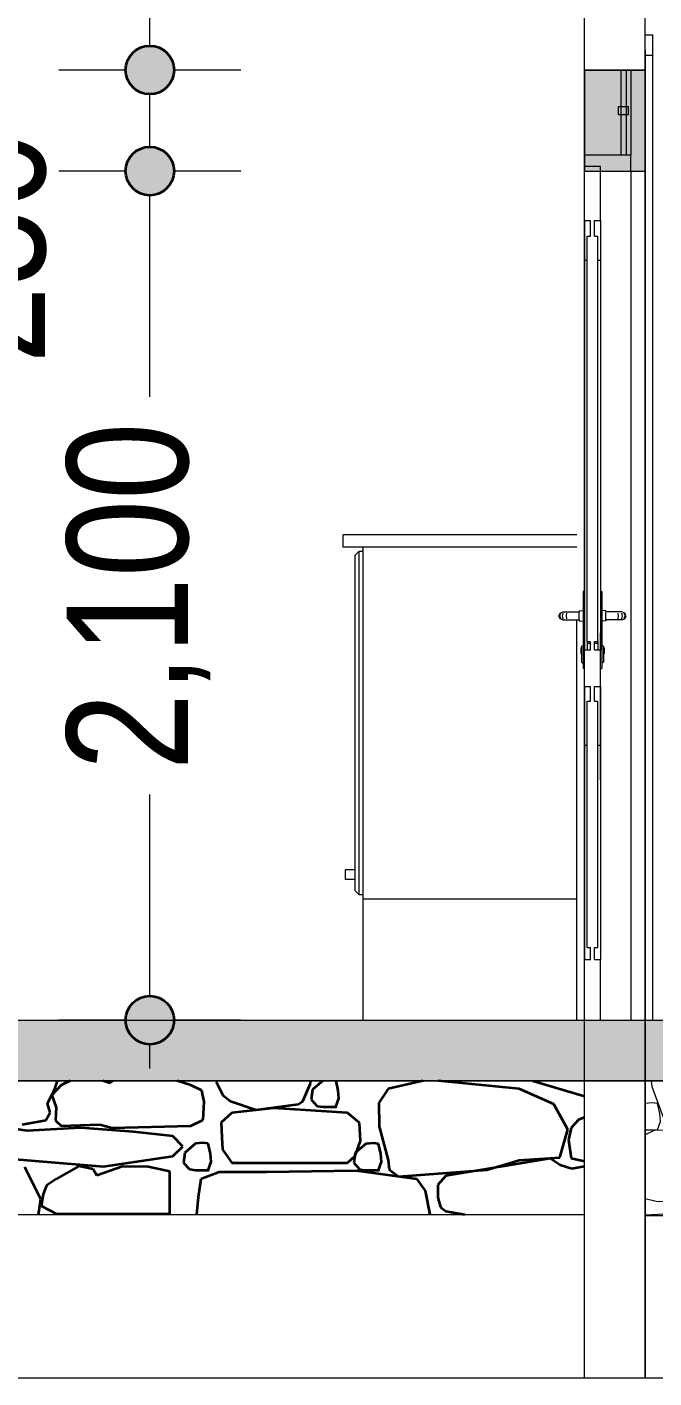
# Model space of a CAD drawing. Header units: millimetres. Extents: x 102766 to 172228, y -127504 to -81044.
# Drawn here: x 131386 to 132937, y -118985 to -115643 of the extents above; entities that cross this region are included whole.
import ezdxf

# ---------------------------------------------------------------- set-up
doc = ezdxf.new("R2010")
doc.units = ezdxf.units.MM
doc.header["$MEASUREMENT"] = 0
for name, color, linetype, lineweight in [('2D Drafting - General_Pen_No__1', 7, 'Continuous', 13), ('2D Drafting - General_Pen_No__19', 255, 'Continuous', 0), ('2D Drafting - General_Pen_No__21', 7, 'Continuous', 35), ('Dimensioning - General_Pen_No__1', 7, 'Continuous', 13), ('Dimensioning - General_Pen_No__27', 7, 'Continuous', 35), ('Interior - Furniture _Pen_No__1', 7, 'Continuous', 13), ('Structural - Bearing_Pen_No__1', 7, 'Continuous', 13)]:
    doc.layers.add(name, color=color, linetype=linetype, lineweight=lineweight)
doc.layers.add('2D Drafting - General_Pen_No__105', color=7, linetype='Continuous', lineweight=13, true_color=0xcae6ff)
doc.layers.add('2D Drafting - General_Pen_No__82', color=7, linetype='Continuous', lineweight=20, true_color=0xaaaaaa)
doc.layers.add('Dimensioning - General', color=7, linetype='Continuous')
doc.styles.add('GENERATED_STYLE_1', font='ARIALN.TTF')
doc.linetypes.add('Break', pattern='A,0,[1,chri1.Shx,S=15.679026,R=0,X=0,Y=0],-1975.557214,0', length=1975.557214)
doc.dimstyles.new('GENERATED_STYLE__3', dxfattribs={"dimtxt": 300, "dimasz": 228, "dimexe": 0.18, "dimexo": 0, "dimgap": 0.09, "dimtad": 0, "dimdec": 0, "dimzin": 0, "dimdsep": 46, "dimtxsty": 'GENERATED_STYLE_1', "dimblk": 'ARROWHEAD_11', "dimblk1": 'ARROWHEAD_11', "dimblk2": 'ARROWHEAD_11', "dimcen": 0.09, "dimclrd": 7, "dimclre": 7, "dimclrt": 7, "dimadec": 0, "dimazin": 0, "dimtfac": 1, "dimtdec": 4, "dimtmove": 0, "dimatfit": 3, "dimfxl": 0, "dimtolj": 1, "dimtzin": 0, "dimarcsym": 0})

# ---------------------------------------------------------------- blocks, each defined once
blk = doc.blocks.new('*X26')
at = {"layer": '2D Drafting - General_Pen_No__1', "linetype": 'Continuous'}
for p, q in [((132930, -118249.5), (132932.1, -118263.9)), ((133276.7, -118283), (133277.2, -118249.5)), ((133303.2, -118249.5), (133303.7, -118255.2)), ((133613.2, -118269.3), (133621, -118249.5)), ((133631, -118249.5), (133619.1, -118300.8)), ((133855, -118269), (133861, -118249.5)), ((133892.5, -118249.5), (133870, -118260.7)), ((132932.1, -118263.9), (132962.4, -118345.8)), ((133230.9, -118352.6), (133276.7, -118283)), ((133303.7, -118255.2), (133341.2, -118269.3)), ((133341.2, -118269.3), (133496.8, -118256)), ((133496.8, -118256), (133613.2, -118269.3)), ((133836.9, -118305.6), (133855, -118269)), ((133870, -118260.7), (133847.5, -118285.2)), ((133847.5, -118285.2), (133858.1, -118315.4)), ((132932.8, -118304), (132914.9, -118305.6)), ((132946.1, -118305.6), (132932.8, -118304)), ((132951.9, -118330.7), (132946.1, -118305.6)), ((133289.9, -118309.4), (133269.8, -118329.1)), ((133307.1, -118307.5), (133289.9, -118309.4)), ((133390.9, -118288.2), (133307.1, -118307.5)), ((133532.9, -118290.7), (133390.9, -118288.2)), ((133600.7, -118307.5), (133532.9, -118290.7)), ((133605.3, -118355.4), (133600.7, -118307.5)), ((133619.1, -118300.8), (133620.8, -118338.8)), ((133843.1, -118327.6), (133836.9, -118305.6)), ((133858.1, -118315.4), (133856.7, -118348)), ((132946.1, -118371), (132953.1, -118350.3)), ((132953.1, -118350.3), (132951.9, -118330.7)), ((132962.4, -118345.8), (132979.7, -118370.4)), ((133078.5, -118374.3), (133230.9, -118352.6)), ((133269.8, -118329.1), (133182.8, -118394)), ((133620.8, -118338.8), (133635, -118347.2)), ((133635, -118347.2), (133701.5, -118344.8)), ((133701.5, -118344.8), (133773.6, -118357.5)), ((133773.6, -118357.5), (133832.3, -118347.2)), ((133832.3, -118347.2), (133843.1, -118327.6)), ((133856.7, -118348), (133870, -118361)), ((132914.9, -118371), (132946.1, -118371)), ((132939.3, -118371.5), (132914.9, -118383.5)), ((132963.1, -118372.1), (132939.3, -118371.5)), ((133140.6, -118392.7), (132963.1, -118372.1)), ((132979.7, -118370.4), (133078.5, -118374.3)), ((133600.7, -118394), (133605.3, -118355.4)), ((133660.1, -118386.8), (133649.4, -118424.4)), ((133699.1, -118360.1), (133660.1, -118386.8)), ((133786, -118373.2), (133699.1, -118360.1)), ((133914.9, -118366.1), (133786, -118373.2)), ((133870, -118361), (133914.9, -118359.6)), ((133163.2, -118430.5), (133140.6, -118392.7)), ((133182.8, -118394), (133243.8, -118425)), ((133578.4, -118438.5), (133598.8, -118418.4)), ((133598.8, -118418.4), (133600.7, -118394)), ((133159.9, -118500.5), (133162.3, -118449)), ((133162.3, -118449), (133163.2, -118430.5)), ((133172.9, -118433.6), (133162.3, -118476.6)), ((133189.1, -118423), (133172.9, -118433.6)), ((133206.1, -118420.6), (133189.1, -118423)), ((133225.7, -118433.6), (133206.1, -118420.6)), ((133237.4, -118445.4), (133225.7, -118433.6)), ((133242.6, -118464.5), (133237.4, -118445.4)), ((133272.6, -118452.1), (133242.6, -118464.5)), ((133243.8, -118425), (133387.8, -118427)), ((133346.4, -118437.8), (133272.6, -118452.1)), ((133382.9, -118443.1), (133346.4, -118437.8)), ((133416.5, -118452.1), (133382.9, -118443.1)), ((133387.8, -118427), (133451.6, -118433.3)), ((133440.9, -118459.5), (133416.5, -118452.1)), ((133451.6, -118433.3), (133512.9, -118439.6)), ((133512.9, -118439.6), (133578.4, -118438.5)), ((133649.4, -118424.4), (133660.1, -118435.6)), ((133660.1, -118435.6), (133914.9, -118456.5)), ((133162.3, -118476.6), (133172.9, -118522.1)), ((133225.7, -118522.1), (133242.6, -118464.5)), ((133242.6, -118464.5), (133233.2, -118540.7)), ((133444.5, -118487.4), (133440.9, -118459.5)), ((133460, -118468.6), (133444.5, -118487.4)), ((133476.6, -118463.3), (133460, -118468.6)), ((133780.2, -118463.3), (133476.6, -118463.3)), ((133820.3, -118542.7), (133780.2, -118463.3)), ((133913.7, -118460.8), (133858.7, -118491.7)), ((133914.9, -118461), (133913.7, -118460.8)), ((133140.6, -118535.9), (133159.9, -118500.5)), ((133416.5, -118567), (133444.5, -118487.4)), ((133444.5, -118487.4), (133435.6, -118536.4)), ((133834.4, -118508.3), (133826.1, -118530.1)), ((133858.7, -118491.7), (133834.4, -118508.3)), ((132914.9, -118540.6), (132942.6, -118547.5)), ((132942.6, -118547.5), (133001, -118548.6)), ((133001, -118548.6), (133140.6, -118535.9)), ((133172.9, -118522.1), (133184.2, -118537.9)), ((133184.2, -118537.9), (133203.9, -118545.5)), ((133203.9, -118545.5), (133218.6, -118537.7)), ((133218.6, -118537.7), (133225.7, -118522.1)), ((133233.2, -118540.7), (133272.6, -118567)), ((133435.6, -118536.4), (133469.8, -118582.3)), ((133813.6, -118582.3), (133820.3, -118542.7)), ((133826.1, -118530.1), (133820.9, -118559)), ((133241.6, -118563.7), (132914.9, -118581.9)), ((133272.6, -118567), (133241.6, -118563.7)), ((133279.3, -118582.3), (133272.6, -118567)), ((133272.6, -118567), (133298.8, -118582.3)), ((133379, -118582.3), (133398.5, -118579.3)), ((133398.5, -118579.3), (133416.5, -118567)), ((133820.9, -118559), (133858.7, -118578.2)), ((133858.7, -118578.2), (133914.9, -118578.2))]:
    blk.add_line(p, q, dxfattribs=at)
blk.add_point((132946.1, -118371), dxfattribs=at)
blk = doc.blocks.new('Fill_13')
at = {"layer": '2D Drafting - General_Pen_No__19', "linetype": 'Continuous'}
for p, q in [((133914.9, -118249.5), (132914.9, -118249.5)), ((132914.9, -118249.5), (132914.9, -118582.3)), ((133914.9, -118582.3), (133914.9, -118249.5)), ((132914.9, -118582.3), (133914.9, -118582.3))]:
    blk.add_line(p, q, dxfattribs=at)
at = {"layer": '2D Drafting - General_Pen_No__1', "linetype": 'Continuous'}
blk.add_blockref('*X26', (0, 0), dxfattribs=at)
blk = doc.blocks.new('*X28')
at = {"layer": '2D Drafting - General_Pen_No__21', "linetype": 'Continuous'}
for p, q in [((131455, -118269), (131461, -118249.5)), ((131492.5, -118249.5), (131470, -118260.7)), ((131590.7, -118255.8), (131573.1, -118249.5)), ((131599.1, -118249.5), (131590.7, -118255.8)), ((131790.8, -118260.7), (131757.1, -118249.5)), ((131855, -118249.5), (131853.8, -118252.5)), ((131853.8, -118252.5), (131870.2, -118285.2)), ((132087.4, -118256.4), (132088.4, -118249.5)), ((132117.5, -118249.5), (132092.5, -118271.3)), ((132155.9, -118273.7), (132150.4, -118249.5)), ((132366, -118249.5), (132279.2, -118269.3)), ((132603.3, -118269.3), (132403.1, -118249.5)), ((132637.6, -118249.5), (132764.9, -118287.5)), ((131436.9, -118305.6), (131455, -118269)), ((131470, -118260.7), (131447.5, -118285.2)), ((131447.5, -118285.2), (131458.1, -118315.4)), ((131818.8, -118273.3), (131790.8, -118260.7)), ((131824, -118301.3), (131818.8, -118273.3)), ((131870.2, -118285.2), (131889.7, -118299.6)), ((132068, -118299.6), (132087.4, -118256.4)), ((132092.5, -118271.3), (132088.8, -118295.8)), ((132157.2, -118293.3), (132155.9, -118273.7)), ((132279.2, -118269.3), (132256, -118304)), ((132689.6, -118307.6), (132603.3, -118269.3)), ((131443.1, -118327.6), (131436.9, -118305.6)), ((131458.1, -118315.4), (131456.7, -118348)), ((131821.7, -118346), (131824, -118301.3)), ((131889.7, -118299.6), (131952.9, -118321.1)), ((131996.6, -118317.5), (131893, -118328.7)), ((131952.9, -118321.1), (132057.8, -118307.6)), ((132178.8, -118328.7), (131996.6, -118317.5)), ((132057.8, -118307.6), (132068, -118299.6)), ((132088.8, -118295.8), (132103.5, -118312)), ((132103.5, -118312), (132118.5, -118314)), ((132118.5, -118314), (132150.2, -118314)), ((132150.2, -118314), (132157.2, -118293.3)), ((132256, -118304), (132256.8, -118362.9)), ((132724.2, -118370.4), (132689.6, -118307.6)), ((131373.6, -118357.5), (131432.3, -118347.2)), ((131432.3, -118347.2), (131443.1, -118327.6)), ((131456.7, -118348), (131470, -118361)), ((131790.8, -118361), (131821.7, -118346)), ((131893, -118328.7), (131866.6, -118353)), ((131866.6, -118353), (131867.9, -118389.5)), ((132208.6, -118353.3), (132178.8, -118328.7)), ((132210.8, -118398.4), (132208.6, -118353.3)), ((132750.1, -118346.4), (132732, -118366.2)), ((132764.9, -118340.6), (132750.1, -118346.4)), ((131386, -118373.2), (131299.1, -118360.1)), ((131518.4, -118365.9), (131386, -118373.2)), ((131470, -118361), (131566, -118358)), ((131649.6, -118375.8), (131518.4, -118365.9)), ((131566, -118358), (131595.9, -118366.2)), ((131595.9, -118366.2), (131790.8, -118361)), ((131746.5, -118386.8), (131649.6, -118375.8)), ((131771.3, -118412.1), (131746.5, -118386.8)), ((132256.8, -118362.9), (132279.2, -118445.5)), ((132704.3, -118439.6), (132724.2, -118370.4)), ((132732, -118366.2), (132725.7, -118395.6)), ((131746.5, -118435.6), (131771.3, -118412.1)), ((131802.5, -118404.9), (131776.5, -118427.5)), ((131821, -118403.3), (131802.5, -118404.9)), ((131834.2, -118404.9), (131821, -118403.3)), ((131840, -118430), (131834.2, -118404.9)), ((131867.9, -118389.5), (131869.9, -118419.1)), ((131869.9, -118419.1), (131893, -118452.1)), ((132197.8, -118434.9), (132210.8, -118398.4)), ((132223.9, -118405.3), (132197.9, -118427.9)), ((132242.4, -118403.7), (132223.9, -118405.3)), ((132255.6, -118405.3), (132242.4, -118403.7)), ((132261.4, -118430.4), (132255.6, -118405.3)), ((132725.7, -118395.6), (132732.4, -118440.8)), ((131260.1, -118435.6), (131574.9, -118461.4)), ((131574.9, -118461.4), (131746.5, -118435.6)), ((131776.5, -118427.5), (131772.8, -118452.1)), ((131772.8, -118452.1), (131787.5, -118468.3)), ((131834.2, -118470.3), (131841.2, -118449.6)), ((131841.2, -118449.6), (131840, -118430)), ((131893, -118452.1), (132178.8, -118452.1)), ((132178.8, -118452.1), (132197.8, -118434.9)), ((132197.9, -118427.9), (132194.2, -118452.4)), ((132194.2, -118452.4), (132209, -118468.7)), ((132255.6, -118470.6), (132262.6, -118450)), ((132262.6, -118450), (132261.4, -118430.4)), ((132279.2, -118445.5), (132282, -118468.9)), ((132680, -118442.1), (132422.4, -118485)), ((132523.9, -118469.5), (132603.3, -118445.5)), ((132603.3, -118445.5), (132704.3, -118439.6)), ((132704.6, -118458.1), (132680, -118442.1)), ((132732.4, -118440.8), (132764.9, -118448.7)), ((131420.3, -118542.7), (131380.2, -118463.3)), ((131513.7, -118460.8), (131458.7, -118491.7)), ((131549.7, -118467.7), (131513.7, -118460.8)), ((131558.9, -118483.4), (131549.7, -118467.7)), ((131621.9, -118461.9), (131558.9, -118483.4)), ((131686, -118462.2), (131621.9, -118461.9)), ((131739, -118473.7), (131686, -118462.2)), ((131739, -118578.2), (131739, -118473.7)), ((131787.5, -118468.3), (131802.5, -118470.3)), ((131802.5, -118470.3), (131834.2, -118470.3)), ((131861, -118475.9), (131816.1, -118493)), ((131929.4, -118475.9), (131861, -118475.9)), ((131978.6, -118475.9), (131910.3, -118475.9)), ((132201.4, -118472.5), (131978.6, -118475.9)), ((132351.1, -118493), (132201.4, -118472.5)), ((132209, -118468.7), (132223.9, -118470.6)), ((132223.9, -118470.6), (132255.6, -118470.6)), ((132282, -118468.9), (132304.9, -118486.1)), ((132304.9, -118486.1), (132523.9, -118469.5)), ((132422.4, -118485), (132402.1, -118506.9)), ((132734.2, -118467.3), (132704.6, -118458.1)), ((132764.9, -118461.7), (132734.2, -118467.3)), ((131434.4, -118508.3), (131426.1, -118530.1)), ((131458.7, -118491.7), (131434.4, -118508.3)), ((131816.1, -118493), (131809.6, -118537.3)), ((132371.4, -118522.1), (132351.1, -118493)), ((132402.1, -118506.9), (132402.6, -118538.4)), ((131414, -118580), (131420.3, -118542.7)), ((131426.1, -118530.1), (131420.9, -118559)), ((131809.6, -118537.3), (131805.3, -118580)), ((132383.1, -118580), (132371.4, -118522.1)), ((132402.6, -118538.4), (132409.3, -118562.5)), ((131420.9, -118559), (131458.7, -118578.2)), ((131458.7, -118578.2), (131739, -118578.2)), ((132409.3, -118562.5), (132422.4, -118572.2)), ((132422.4, -118572.2), (132469.1, -118580))]:
    blk.add_line(p, q, dxfattribs=at)
for p in [(132150.2, -118314), (131834.2, -118470.3), (132255.6, -118470.6)]:
    blk.add_point(p, dxfattribs=at)
blk = doc.blocks.new('Fill_14')
at = {"layer": '2D Drafting - General_Pen_No__19', "linetype": 'Continuous'}
for p, q in [((132764.9, -118249.5), (129164.4, -118249.5)), ((132764.9, -118580), (132764.9, -118249.5)), ((129164.4, -118580), (132764.9, -118580))]:
    blk.add_line(p, q, dxfattribs=at)
at = {"layer": '2D Drafting - General_Pen_No__21', "linetype": 'Continuous'}
blk.add_blockref('*X28', (0, 0), dxfattribs=at)
blk = doc.blocks.new('*D320')
at = {"layer": 'Dimensioning - General', "linetype": 'Continuous', "lineweight": 0, "true_color": 0x000000}
for points in [[(131749.7, -115999.5), (131745.1, -115976.6), (131732.1, -115957.1), (131712.6, -115944.1), (131689.7, -115939.5), (131666.7, -115944.1), (131647.2, -115957.1), (131634.2, -115976.6), (131629.7, -115999.5), (131634.2, -116022.5), (131647.2, -116042), (131666.7, -116055), (131689.7, -116059.5), (131712.6, -116055), (131732.1, -116042), (131745.1, -116022.5)], [(131749.7, -118099.5), (131745.1, -118076.6), (131732.1, -118057.1), (131712.6, -118044.1), (131689.7, -118039.5), (131666.7, -118044.1), (131647.2, -118057.1), (131634.2, -118076.6), (131629.7, -118099.5), (131634.2, -118122.5), (131647.2, -118142), (131666.7, -118155), (131689.7, -118159.5), (131712.6, -118155), (131732.1, -118142), (131745.1, -118122.5)]]:
    blk.add_hatch(color=18, dxfattribs=at).paths.add_polyline_path(points)
at = {"layer": 'Dimensioning - General_Pen_No__1', "linetype": 'Continuous'}
for p, q in [((131629.7, -115999.5), (131464.7, -115999.5)), ((131914.7, -115999.5), (131749.7, -115999.5)), ((131689.7, -116557.8), (131689.7, -116059.5)), ((131689.7, -118039.5), (131689.7, -117541.2)), ((131629.7, -118099.5), (131464.7, -118099.5)), ((131914.7, -118099.5), (131749.7, -118099.5)), ((131689.7, -118219.5), (131689.7, -118159.5))]:
    blk.add_line(p, q, dxfattribs=at)
at = {"layer": 'Dimensioning - General_Pen_No__27', "linetype": 'Continuous'}
for centre in [(131689.7, -115999.5), (131689.7, -118099.5)]:
    blk.add_circle(centre, 60, dxfattribs=at)
at = {"layer": 'Dimensioning - General_Pen_No__1', "char_height": 300, "attachment_point": 7, "rotation": 90, "style": 'GENERATED_STYLE_1'}
for s, insert in [('{250}', (131434.7, -116475.5)), ('{2,100}', (131839.7, -117481.5))]:
    blk.add_mtext(s, dxfattribs=dict(at, insert=insert))
blk = doc.blocks.new('ARROWHEAD_11')
at = {"color": 0, "linetype": 'Continuous', "lineweight": 0}
blk.add_line((0, 0), (-1, 0), dxfattribs=at)
at = {"color": 0, "linetype": 'Continuous', "lineweight": 0, "const_width": 0.25, "flags": 128}
blk.add_lwpolyline([(-0.125, 0, 1), (0.125, 0, 1)], format="xyb", close=True, dxfattribs=at)
blk = doc.blocks.new('*D321')
at = {"layer": 'Dimensioning - General', "linetype": 'Continuous', "lineweight": 0, "true_color": 0x000000}
for points in [[(131749.7, -115749.5), (131745.1, -115726.6), (131732.1, -115707.1), (131712.6, -115694.1), (131689.7, -115689.5), (131666.7, -115694.1), (131647.2, -115707.1), (131634.2, -115726.6), (131629.7, -115749.5), (131634.2, -115772.5), (131647.2, -115792), (131666.7, -115805), (131689.7, -115809.5), (131712.6, -115805), (131732.1, -115792), (131745.1, -115772.5)], [(131749.7, -115999.5), (131745.1, -115976.6), (131732.1, -115957.1), (131712.6, -115944.1), (131689.7, -115939.5), (131666.7, -115944.1), (131647.2, -115957.1), (131634.2, -115976.6), (131629.7, -115999.5), (131634.2, -116022.5), (131647.2, -116042), (131666.7, -116055), (131689.7, -116059.5), (131712.6, -116055), (131732.1, -116042), (131745.1, -116022.5)]]:
    blk.add_hatch(color=18, dxfattribs=at).paths.add_polyline_path(points)
at = {"layer": 'Dimensioning - General_Pen_No__1', "linetype": 'Continuous'}
for p, q in [((131629.7, -115749.5), (131464.7, -115749.5)), ((131914.7, -115749.5), (131749.7, -115749.5)), ((131689.7, -115939.5), (131689.7, -115809.5)), ((131629.7, -115999.5), (131464.7, -115999.5)), ((131914.7, -115999.5), (131749.7, -115999.5))]:
    blk.add_line(p, q, dxfattribs=at)
at = {"layer": 'Dimensioning - General_Pen_No__27', "linetype": 'Continuous'}
for centre in [(131689.7, -115749.5), (131689.7, -115999.5)]:
    blk.add_circle(centre, 60, dxfattribs=at)
blk = doc.blocks.new('*D322')
at = {"layer": 'Dimensioning - General', "linetype": 'Continuous', "lineweight": 0, "true_color": 0x000000}
for points in [[(131749.7, -115399.5), (131745.1, -115376.6), (131732.1, -115357.1), (131712.6, -115344.1), (131689.7, -115339.5), (131666.7, -115344.1), (131647.2, -115357.1), (131634.2, -115376.6), (131629.7, -115399.5), (131634.2, -115422.5), (131647.2, -115442), (131666.7, -115455), (131689.7, -115459.5), (131712.6, -115455), (131732.1, -115442), (131745.1, -115422.5)], [(131749.7, -115749.5), (131745.1, -115726.6), (131732.1, -115707.1), (131712.6, -115694.1), (131689.7, -115689.5), (131666.7, -115694.1), (131647.2, -115707.1), (131634.2, -115726.6), (131629.7, -115749.5), (131634.2, -115772.5), (131647.2, -115792), (131666.7, -115805), (131689.7, -115809.5), (131712.6, -115805), (131732.1, -115792), (131745.1, -115772.5)]]:
    blk.add_hatch(color=18, dxfattribs=at).paths.add_polyline_path(points)
at = {"layer": 'Dimensioning - General_Pen_No__1', "linetype": 'Continuous'}
for p, q in [((131689.7, -115339.5), (131689.7, -115279.5)), ((131629.7, -115399.5), (131464.7, -115399.5)), ((131914.7, -115399.5), (131749.7, -115399.5)), ((131689.7, -115689.5), (131689.7, -115459.5)), ((131629.7, -115749.5), (131464.7, -115749.5)), ((131914.7, -115749.5), (131749.7, -115749.5))]:
    blk.add_line(p, q, dxfattribs=at)
at = {"layer": 'Dimensioning - General_Pen_No__27', "linetype": 'Continuous'}
for centre in [(131689.7, -115399.5), (131689.7, -115749.5)]:
    blk.add_circle(centre, 60, dxfattribs=at)
at = {"layer": 'Dimensioning - General_Pen_No__1', "insert": (131434.7, -115599.5), "char_height": 300, "attachment_point": 7, "rotation": 90, "style": 'GENERATED_STYLE_1'}
blk.add_mtext('{350}', dxfattribs=at)
blk = doc.blocks.new('*D323')
at = {"layer": 'Dimensioning - General', "linetype": 'Continuous', "lineweight": 0, "true_color": 0x000000}
for points in [[(136040.5, -115399.5), (136036, -115376.6), (136023, -115357.1), (136003.5, -115344.1), (135980.5, -115339.5), (135957.6, -115344.1), (135938.1, -115357.1), (135925.1, -115376.6), (135920.5, -115399.5), (135925.1, -115422.5), (135938.1, -115442), (135957.6, -115455), (135980.5, -115459.5), (136003.5, -115455), (136023, -115442), (136036, -115422.5)], [(136040.5, -118099.5), (136036, -118076.6), (136023, -118057.1), (136003.5, -118044.1), (135980.5, -118039.5), (135957.6, -118044.1), (135938.1, -118057.1), (135925.1, -118076.6), (135920.5, -118099.5), (135925.1, -118122.5), (135938.1, -118142), (135957.6, -118155), (135980.5, -118159.5), (136003.5, -118155), (136023, -118142), (136036, -118122.5)]]:
    blk.add_hatch(color=18, dxfattribs=at).paths.add_polyline_path(points)
at = {"layer": 'Dimensioning - General_Pen_No__1', "linetype": 'Continuous'}
for p, q in [((135980.5, -115339.5), (135980.5, -115279.5)), ((135920.5, -115399.5), (135755.5, -115399.5)), ((136205.5, -115399.5), (136040.5, -115399.5)), ((135980.5, -116257.8), (135980.5, -115459.5)), ((135980.5, -118039.5), (135980.5, -117241.2)), ((135920.5, -118099.5), (135755.5, -118099.5)), ((136205.5, -118099.5), (136040.5, -118099.5)), ((135980.5, -118219.5), (135980.5, -118159.5))]:
    blk.add_line(p, q, dxfattribs=at)
at = {"layer": 'Dimensioning - General_Pen_No__27', "linetype": 'Continuous'}
for centre in [(135980.5, -115399.5), (135980.5, -118099.5)]:
    blk.add_circle(centre, 60, dxfattribs=at)
at = {"layer": 'Dimensioning - General_Pen_No__1', "insert": (136130.5, -117181.5), "char_height": 300, "attachment_point": 7, "rotation": 90, "style": 'GENERATED_STYLE_1'}
blk.add_mtext('{2,700}', dxfattribs=at)

msp = doc.modelspace()

# ---------------------------------------------------------------- hatches: boundary and pattern name
at = {"layer": '2D Drafting - General_Pen_No__82', "linetype": 'Continuous'}
for points in [[(132764.9, -115749.5), (132764.9, -115999.5), (132914.9, -115999.5), (132914.9, -115749.5)], [(126564.9, -118099.5), (138664.9, -118099.5), (138664.9, -118249.5), (126564.9, -118249.5)]]:
    msp.add_hatch(color=256, dxfattribs=at).paths.add_polyline_path(points)

# ---------------------------------------------------------------- linework, layer by layer
at = {"layer": '2D Drafting - General_Pen_No__105', "linetype": 'Continuous', "flags": 128}
for points in [[(132764.9, -115749.5), (132764.9, -115999.5), (132914.9, -115999.5), (132914.9, -115749.5)], [(126564.9, -118099.5), (138664.9, -118099.5), (138664.9, -118249.5), (126564.9, -118249.5)]]:
    msp.add_lwpolyline(points, close=True, dxfattribs=at)
at = {"layer": 'Interior - Furniture _Pen_No__1', "linetype": 'Continuous'}
for p, q in [((132745.9, -116899.5), (132167.9, -116899.5)), ((132167.9, -116929.5), (132167.9, -116899.5)), ((132745.9, -116929.5), (132167.9, -116929.5)), ((132207.9, -116939.5), (132197.9, -116949.5)), ((132197.9, -117779.5), (132197.9, -116949.5)), ((132207.9, -117789.5), (132207.9, -116939.5)), ((132207.9, -116939.5), (132217.9, -116939.5)), ((132217.9, -117799.5), (132217.9, -116929.5)), ((132172.9, -117727.5), (132172.9, -117729.1)), ((132197.9, -117727.5), (132172.9, -117727.5)), ((132172.9, -117729.1), (132172.9, -117733.5)), ((132172.9, -117733.5), (132172.9, -117739.5)), ((132172.9, -117739.5), (132172.9, -117745.5)), ((132172.9, -117745.5), (132172.9, -117749.9)), ((132172.9, -117749.9), (132172.9, -117751.5)), ((132197.9, -117751.5), (132172.9, -117751.5)), ((132197.9, -117779.5), (132207.9, -117789.5)), ((132217.9, -117789.5), (132207.9, -117789.5)), ((132217.9, -117799.5), (132745.9, -117799.5)), ((132217.9, -118099.5), (132217.9, -117799.5))]:
    msp.add_line(p, q, dxfattribs=at)
at = {"layer": 'Structural - Bearing_Pen_No__1', "linetype": 'Continuous'}
for p, q in [((132764.9, -118984.6), (132764.9, -115399.5)), ((132914.9, -118984.6), (132914.9, -115399.5)), ((132764.9, -115699.5), (132764.9, -115662.5)), ((132914.9, -115662.5), (132933.9, -115662.5)), ((132914.9, -115699.5), (132914.9, -115662.5)), ((132933.9, -115712.5), (132933.9, -115662.5)), ((132764.9, -115739.5), (132764.9, -115712.5)), ((132914.9, -115699.5), (132914.9, -118984.6)), ((132914.9, -115724.5), (132914.9, -115712.5)), ((132914.9, -115712.5), (132933.9, -115712.5)), ((132933.9, -118099.5), (132933.9, -115712.5)), ((132764.9, -115959.5), (132764.9, -115739.5)), ((132914.9, -118099.5), (132914.9, -115724.5)), ((132764.9, -115749.5), (132914.9, -115749.5)), ((132855.9, -115959.5), (132855.9, -115749.5)), ((132867.9, -115749.5), (132867.9, -115959.5)), ((132879.9, -115749.5), (132879.9, -115959.5)), ((132879.9, -115749.5), (132914.9, -115749.5)), ((132849.4, -115859.5), (132849.4, -115839.5)), ((132849.4, -115839.5), (132874.4, -115839.5)), ((132874.4, -115859.5), (132874.4, -115839.5)), ((132849.4, -115859.5), (132874.4, -115859.5)), ((132764.9, -115959.5), (132879.9, -115959.5)), ((132764.9, -115987.5), (132764.9, -115959.5)), ((132879.9, -115999.5), (132879.9, -115959.5)), ((132764.9, -116121.7), (132764.9, -115987.5)), ((132764.9, -115987.5), (132804.9, -115987.5)), ((132764.9, -115987.5), (132804.9, -115987.5)), ((132804.9, -116121.7), (132804.9, -115987.5)), ((132804.9, -115999.5), (132804.9, -115987.5)), ((132804.9, -115999.5), (132879.9, -115999.5)), ((132879.9, -115999.5), (132879.9, -118099.5)), ((132764.9, -116121.7), (132764.9, -116130.3)), ((132764.9, -116121.7), (132779.9, -116121.7)), ((132764.9, -116130.3), (132764.9, -116169.8)), ((132779.9, -116160.4), (132779.9, -116121.7)), ((132789.9, -116121.7), (132804.9, -116121.7)), ((132789.9, -116160.4), (132789.9, -116121.7)), ((132804.9, -116121.7), (132804.9, -116130.3)), ((132804.9, -116130.3), (132804.9, -116169.8)), ((132764.9, -116169.8), (132764.9, -116179.6)), ((132764.9, -116179.6), (132764.9, -116189)), ((132771.9, -116160.4), (132779.9, -116160.4)), ((132771.9, -117163.1), (132771.9, -116160.4)), ((132789.9, -116160.4), (132797.9, -116160.4)), ((132797.9, -117163.1), (132797.9, -116160.4)), ((132804.9, -116169.8), (132804.9, -116179.6)), ((132804.9, -116179.6), (132804.9, -116189)), ((132764.9, -116189), (132764.9, -116197.6)), ((132764.9, -116197.6), (132764.9, -116205.2)), ((132764.9, -116205.2), (132764.9, -116211.4)), ((132764.9, -116211.4), (132764.9, -116216)), ((132804.9, -116189), (132804.9, -116197.6)), ((132804.9, -116197.6), (132804.9, -116205.2)), ((132804.9, -116205.2), (132804.9, -116211.4)), ((132804.9, -116211.4), (132804.9, -116216)), ((132764.9, -116216), (132764.9, -116218.9)), ((132764.9, -116218.9), (132764.9, -116219.8)), ((132764.9, -116219.8), (132764.9, -117183.9)), ((132764.9, -116219.8), (132771.9, -116219.8)), ((132797.9, -116219.8), (132804.9, -116219.8)), ((132804.9, -116216), (132804.9, -116218.9)), ((132804.9, -116218.9), (132804.9, -116219.8)), ((132804.9, -116219.8), (132804.9, -117183.9)), ((132805, -116581.7), (132805, -117029)), ((132764.8, -116596.8), (132764.8, -116659.3)), ((132764.8, -116698.4), (132764.8, -116760.9)), ((132764.8, -116799.9), (132764.8, -116862.4)), ((132764.8, -116901.5), (132764.8, -116964)), ((132764.8, -116981), (132764.8, -117039.5)), ((132761.9, -117039.5), (132761.9, -117229.5)), ((132764.9, -117039.5), (132761.9, -117039.5)), ((132804.9, -117039.5), (132807.9, -117039.5)), ((132807.9, -117039.5), (132807.9, -117229.5)), ((132701.9, -117099.5), (132704.9, -117092.5)), ((132704.9, -117106.6), (132701.9, -117099.5)), ((132704, -117099.5), (132706.8, -117092.5)), ((132706.8, -117106.6), (132704, -117099.5)), ((132704.9, -117092.5), (132711.9, -117089.5)), ((132711.9, -117109.5), (132704.9, -117106.6)), ((132710.6, -117099.5), (132712.7, -117092.5)), ((132712.7, -117106.6), (132710.6, -117099.5)), ((132711.9, -117089.5), (132712, -117089.5)), ((132711.9, -117089.5), (132713.5, -117089.5)), ((132712, -117109.5), (132711.9, -117109.5)), ((132711.9, -117109.5), (132713.5, -117109.5)), ((132713.5, -117089.5), (132717.8, -117089.5)), ((132713.5, -117109.5), (132717.8, -117109.5)), ((132717.8, -117089.5), (132724.3, -117089.5)), ((132717.8, -117109.5), (132724.3, -117109.5)), ((132720.4, -117099.5), (132721.5, -117092.5)), ((132721.5, -117106.6), (132720.4, -117099.5)), ((132724.3, -117089.5), (132731.9, -117089.5)), ((132724.3, -117109.5), (132731.9, -117109.5)), ((132731.9, -117089.5), (132751.9, -117089.5)), ((132731.9, -117109.5), (132751.9, -117109.5)), ((132745.9, -118099.5), (132745.9, -117109.5)), ((132751.9, -117087.5), (132761.9, -117086.5)), ((132751.9, -117087.5), (132751.9, -117089.1)), ((132751.9, -117089.1), (132751.9, -117089.5)), ((132751.9, -117092.5), (132751.9, -117089.5)), ((132751.9, -117099.5), (132751.9, -117092.5)), ((132751.9, -117106.6), (132751.9, -117099.5)), ((132751.9, -117109.5), (132751.9, -117106.6)), ((132751.9, -117109.5), (132751.9, -117109.9)), ((132751.9, -117109.9), (132751.9, -117111.5)), ((132751.9, -117111.5), (132761.9, -117112.5)), ((132817.9, -117087.5), (132807.9, -117086.5)), ((132817.9, -117111.5), (132807.9, -117112.5)), ((132817.9, -117087.5), (132817.9, -117089.1)), ((132817.9, -117089.1), (132817.9, -117089.5)), ((132817.9, -117092.5), (132817.9, -117089.5)), ((132837.9, -117089.5), (132817.9, -117089.5)), ((132817.9, -117099.5), (132817.9, -117092.5)), ((132817.9, -117106.6), (132817.9, -117099.5)), ((132817.9, -117109.5), (132817.9, -117106.6)), ((132817.9, -117109.5), (132817.9, -117109.9)), ((132837.9, -117109.5), (132817.9, -117109.5)), ((132817.9, -117109.9), (132817.9, -117111.5)), ((132845.6, -117089.5), (132837.9, -117089.5)), ((132845.6, -117109.5), (132837.9, -117109.5)), ((132852.1, -117089.5), (132845.6, -117089.5)), ((132852.1, -117109.5), (132845.6, -117109.5)), ((132849.5, -117099.5), (132848.4, -117092.5)), ((132848.4, -117106.6), (132849.5, -117099.5)), ((132856.4, -117089.5), (132852.1, -117089.5)), ((132856.4, -117109.5), (132852.1, -117109.5)), ((132857.9, -117089.5), (132856.4, -117089.5)), ((132857.9, -117109.5), (132856.4, -117109.5)), ((132859.3, -117099.5), (132857.2, -117092.5)), ((132857.2, -117106.6), (132859.3, -117099.5)), ((132865, -117092.5), (132857.9, -117089.5)), ((132857.9, -117109.5), (132865, -117106.6)), ((132857.9, -117109.5), (132857.9, -117109.5)), ((132865.8, -117099.5), (132863.1, -117092.5)), ((132863.1, -117106.6), (132865.8, -117099.5)), ((132867.9, -117099.5), (132865, -117092.5)), ((132865, -117106.6), (132867.9, -117099.5)), ((132764.8, -117185.6), (132764.8, -117141.2)), ((132805, -117505.3), (132805, -117141.2)), ((132755.9, -117178.5), (132757.9, -117177.5)), ((132755.9, -117178.5), (132755.9, -117180.6)), ((132755.9, -117180.6), (132755.9, -117185.5)), ((132757.9, -117174.5), (132761.9, -117172.5)), ((132757.9, -117174.5), (132757.9, -117177.2)), ((132757.9, -117177.2), (132757.9, -117184.5)), ((132764.9, -117273.9), (132764.9, -117183.9)), ((132764.9, -117183.9), (132779.9, -117183.9)), ((132771.9, -117163.1), (132771.9, -117166.9)), ((132771.9, -117163.1), (132779.9, -117163.1)), ((132771.9, -117166.9), (132771.9, -117183.9)), ((132771.9, -117166.9), (132779.9, -117166.9)), ((132779.9, -117183.9), (132779.9, -117163.1)), ((132779.9, -117183.9), (132779.9, -117184)), ((132789.9, -117163.1), (132789.9, -117163.2)), ((132789.9, -117183.9), (132789.9, -117163.1)), ((132789.9, -117163.1), (132797.9, -117163.1)), ((132789.9, -117166.9), (132797.9, -117166.9)), ((132789.9, -117183.9), (132789.9, -117184)), ((132789.9, -117183.9), (132804.9, -117183.9)), ((132797.9, -117163.1), (132797.9, -117166.9)), ((132797.9, -117166.9), (132797.9, -117183.9)), ((132804.9, -117273.9), (132804.9, -117183.9)), ((132811.9, -117174.5), (132807.9, -117172.5)), ((132811.9, -117174.5), (132811.9, -117177.2)), ((132811.9, -117177.2), (132811.9, -117184.5)), ((132813.9, -117178.5), (132811.9, -117177.5)), ((132813.9, -117178.5), (132813.9, -117180.6)), ((132813.9, -117180.6), (132813.9, -117185.5)), ((132755.9, -117185.5), (132755.9, -117190.5)), ((132755.9, -117190.5), (132755.9, -117192.5)), ((132755.9, -117192.5), (132757.9, -117193.5)), ((132757.9, -117184.5), (132757.9, -117194.5)), ((132757.9, -117194.5), (132757.9, -117204.5)), ((132757.9, -117204.5), (132757.9, -117211.8)), ((132757.9, -117211.8), (132757.9, -117214.5)), ((132757.9, -117214.5), (132761.9, -117216.5)), ((132811.9, -117214.5), (132807.9, -117216.5)), ((132811.9, -117184.5), (132811.9, -117194.5)), ((132813.9, -117192.5), (132811.9, -117193.5)), ((132811.9, -117194.5), (132811.9, -117204.5)), ((132811.9, -117204.5), (132811.9, -117211.8)), ((132811.9, -117211.8), (132811.9, -117214.5)), ((132813.9, -117185.5), (132813.9, -117190.5)), ((132813.9, -117190.5), (132813.9, -117192.5)), ((132764.9, -117229.5), (132761.9, -117229.5)), ((132764.8, -117287.1), (132764.8, -117224.6)), ((132804.9, -117229.5), (132807.9, -117229.5)), ((132764.9, -117273.9), (132764.9, -117289.1)), ((132764.9, -117273.9), (132779.9, -117273.9)), ((132779.9, -117310.4), (132779.9, -117273.9)), ((132789.9, -117273.9), (132804.9, -117273.9)), ((132789.9, -117310.4), (132789.9, -117273.9)), ((132804.9, -117273.9), (132804.9, -117289.1)), ((132764.9, -117289.1), (132764.9, -117321.8)), ((132771.9, -117310.4), (132779.9, -117310.4)), ((132771.9, -117919.5), (132771.9, -117310.4)), ((132779.9, -117310.4), (132779.9, -117310.5)), ((132789.9, -117310.4), (132789.9, -117310.5)), ((132789.9, -117310.4), (132797.9, -117310.4)), ((132797.9, -117919.5), (132797.9, -117310.4)), ((132804.9, -117289.1), (132804.9, -117321.8)), ((132764.8, -117388.7), (132764.8, -117326.2)), ((132764.9, -117321.8), (132764.9, -117369.5)), ((132804.9, -117321.8), (132804.9, -117369.5)), ((132764.9, -117369.5), (132764.9, -117379.3)), ((132764.9, -117379.3), (132764.9, -117388.7)), ((132804.9, -117369.5), (132804.9, -117379.3)), ((132804.9, -117379.3), (132804.9, -117388.7)), ((132764.9, -117388.7), (132764.9, -117397.3)), ((132764.9, -117397.3), (132764.9, -117404.9)), ((132764.9, -117404.9), (132764.9, -117411.1)), ((132764.9, -117411.1), (132764.9, -117415.7)), ((132764.9, -117415.7), (132764.9, -117418.6)), ((132804.9, -117388.7), (132804.9, -117397.3)), ((132804.9, -117397.3), (132804.9, -117404.9)), ((132804.9, -117404.9), (132804.9, -117411.1)), ((132804.9, -117411.1), (132804.9, -117415.7)), ((132804.9, -117415.7), (132804.9, -117418.6)), ((132764.8, -117490.2), (132764.8, -117427.7)), ((132764.9, -117418.6), (132764.9, -117419.5)), ((132764.9, -117419.5), (132764.9, -117949.5)), ((132764.9, -117419.5), (132771.9, -117419.5)), ((132797.9, -117419.5), (132804.9, -117419.5)), ((132804.9, -117418.6), (132804.9, -117419.5)), ((132804.9, -117419.5), (132804.9, -117949.5)), ((132764.9, -117949.5), (132779.9, -117949.5)), ((132764.9, -118099.5), (132764.9, -117949.5)), ((132771.9, -117919.5), (132779.9, -117919.5)), ((132779.9, -117949.5), (132779.9, -117919.5)), ((132789.9, -117949.5), (132789.9, -117919.5)), ((132789.9, -117919.5), (132797.9, -117919.5)), ((132789.9, -117949.5), (132804.9, -117949.5)), ((132804.9, -118099.5), (132804.9, -117949.5)), ((129014.4, -118099.5), (137214.9, -118099.5)), ((132764.9, -118099.5), (132804.9, -118099.5)), ((129014.4, -118249.5), (137214.9, -118249.5))]:
    msp.add_line(p, q, dxfattribs=at)
at = {"layer": 'Structural - Bearing_Pen_No__1', "linetype": 'Break'}
msp.add_line((128165, -118984.6), (138288.1, -118984.6), dxfattribs=at)

# ---------------------------------------------------------------- block references
at = {"layer": '2D Drafting - General_Pen_No__1', "linetype": 'Continuous'}
msp.add_blockref('Fill_13', (0, 0), dxfattribs=at)
at = {"layer": '2D Drafting - General_Pen_No__21', "linetype": 'Continuous'}
msp.add_blockref('Fill_14', (0, 0), dxfattribs=at)

# ---------------------------------------------------------------- dimensions: what is measured, and where the dimension line sits
at = {"layer": 'Dimensioning - General', "linetype": 'Continuous'}
for base, p1, p2, picture, middle in [((131689.7, -118099.5), (129164.4, -115749.5), (129164.4, -115399.5), '*D322', (131284.7, -115258)), ((135980.5, -118099.5), (129164.4, -118099.5), (129164.4, -115399.5), '*D323', (135980.5, -116668.6)), ((131689.7, -118099.5), (132914.9, -115999.5), (129164.4, -115749.5), '*D321', (131284.7, -116134)), ((131689.7, -118099.5), (129164.4, -118099.5), (132914.9, -115999.5), '*D320', (131689.7, -116968.6))]:
    dim = msp.add_linear_dim(base=base, p1=p1, p2=p2, angle=90, dimstyle='GENERATED_STYLE__3', dxfattribs=at)
    dim.commit()
    dim.dimension.update_dxf_attribs({"geometry": picture, "text_midpoint": middle})

doc.saveas('drawing.dxf')
